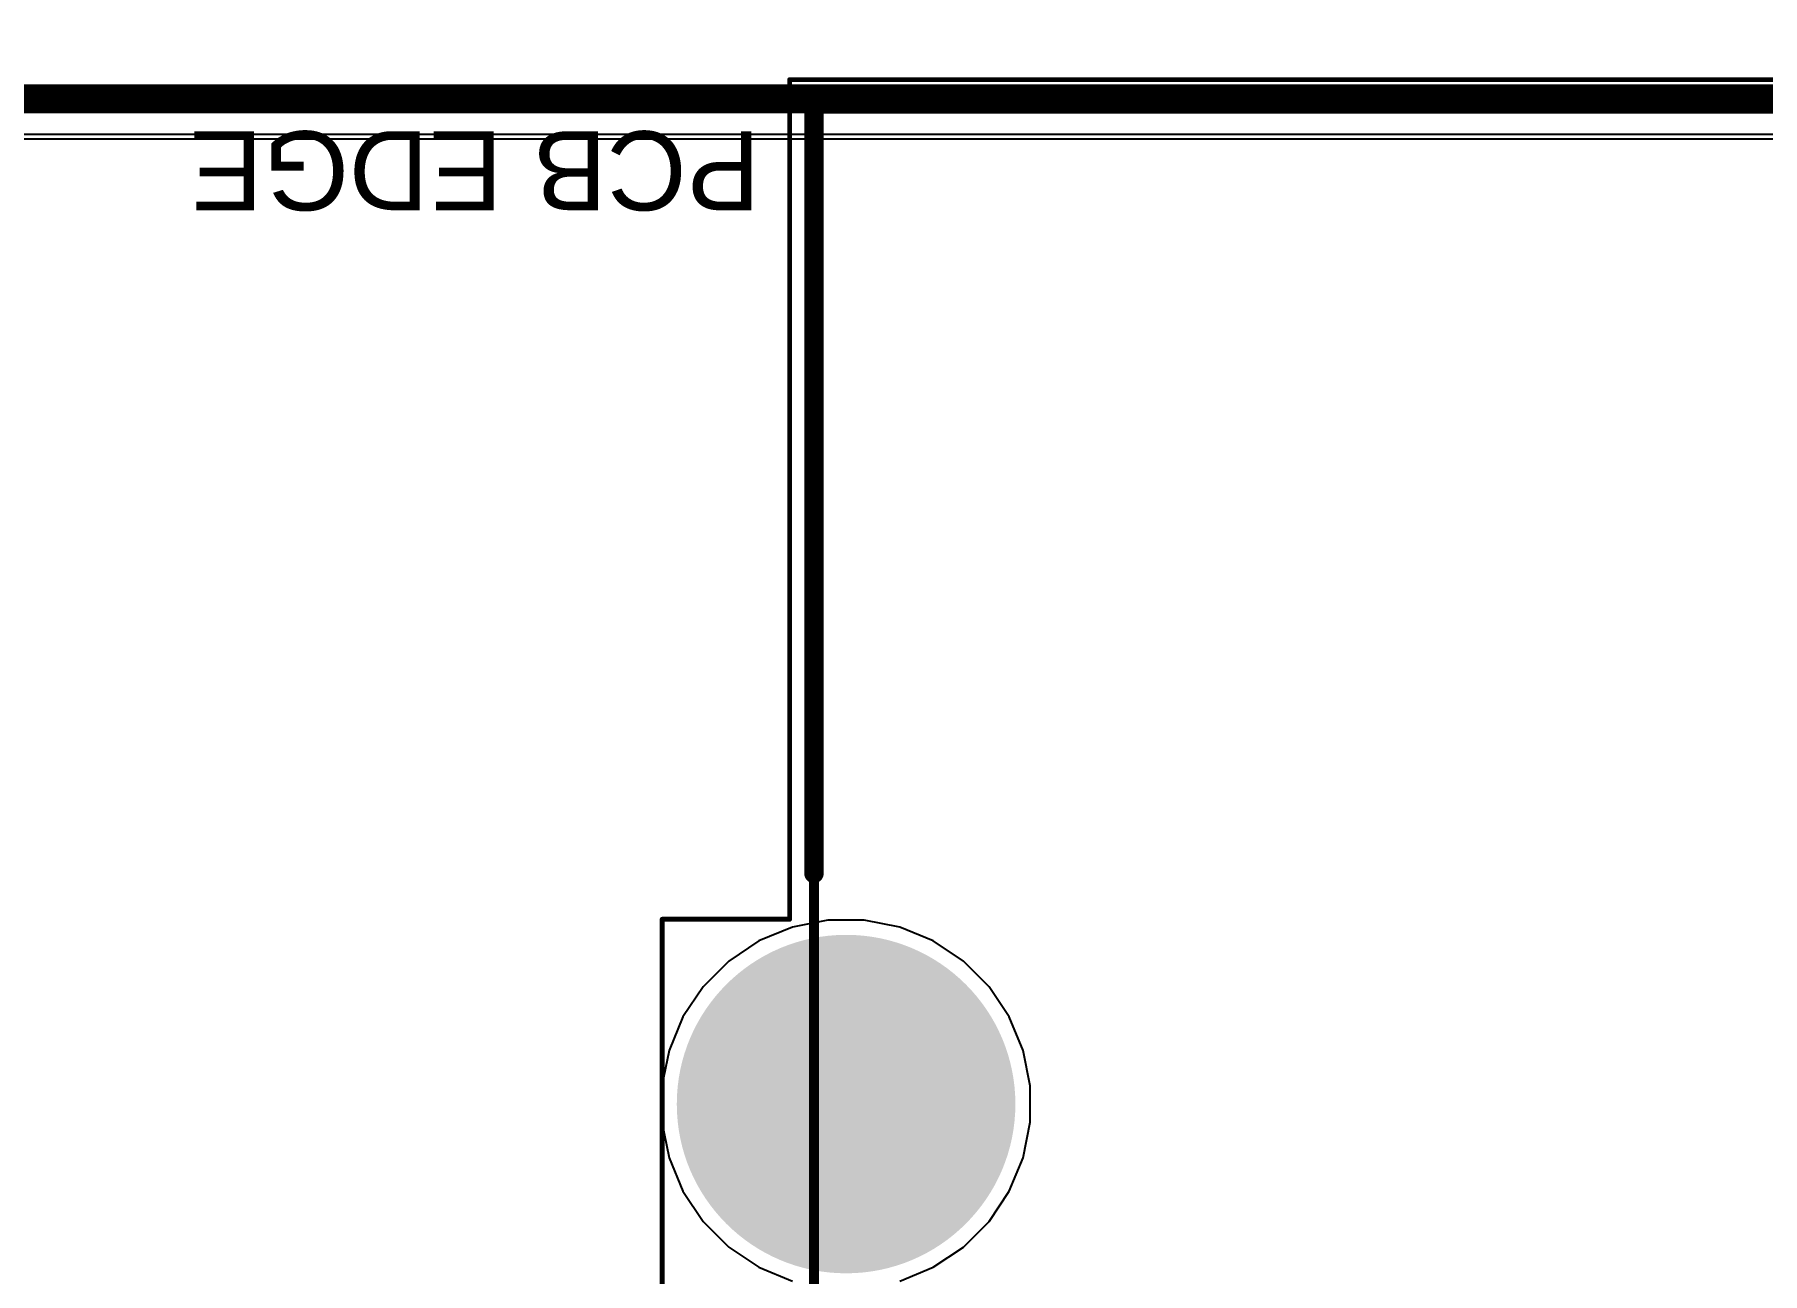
# Model space of a CAD drawing. Header units: inches. Extents: x 0.02 to 6.01, y 0.01 to 5.6.
# Drawn here: x 2.412 to 3.111, y 4.476 to 4.978 of the extents above; entities that cross this region are included whole.
import ezdxf

# ---------------------------------------------------------------- set-up
doc = ezdxf.new("R2010")
doc.units = ezdxf.units.IN
doc.header["$MEASUREMENT"] = 0
for name, color, linetype in [('Bottom Layer', 5, 'Continuous'), ('Bottom Solder', 6, 'Continuous'), ('Mechanical 13', 56, 'Continuous'), ('Mechanical 15', 56, 'Continuous'), ('Multi-Layer', 9, 'Continuous'), ('Pad Holes', 156, 'Continuous'), ('Top Layer', 1, 'Continuous'), ('Top Overlay', 2, 'Continuous'), ('Top Solder', 216, 'Continuous')]:
    doc.layers.add(name, color=color, linetype=linetype)
doc.styles.add('Arial', font='', dxfattribs={"height": 0.2})
doc.styles.get('Arial').set_extended_font_data('Arial')

# ---------------------------------------------------------------- blocks, each defined once
blk = doc.blocks.new('GCT_USB1130_15_A_REVA_37')
at = {"layer": 'Bottom Layer'}
h = blk.add_hatch(color=5, dxfattribs=at)
edge = h.paths.add_edge_path()
edge.add_arc((0.25866, 0), 0.06449, 0, 360)
at = {"layer": 'Bottom Solder'}
h = blk.add_hatch(color=6, dxfattribs=at)
edge = h.paths.add_edge_path()
edge.add_arc((0.25866, 0), 0.06849, 0, 360)
at = {"layer": 'Multi-Layer'}
h = blk.add_hatch(color=9, dxfattribs=at)
edge = h.paths.add_edge_path()
edge.add_arc((0.25866, 0), 0.06449, 0, 360)
at = {"layer": 'Pad Holes'}
h = blk.add_hatch(color=7, dxfattribs=at)
edge = h.paths.add_edge_path()
edge.add_arc((0.25866, 0), 0.04449, 0, 360)
at = {"layer": 'Top Layer'}
h = blk.add_hatch(color=1, dxfattribs=at)
edge = h.paths.add_edge_path()
edge.add_arc((0.25866, 0), 0.06449, 0, 360)
at = {"layer": 'Top Solder'}
h = blk.add_hatch(color=216, dxfattribs=at)
edge = h.paths.add_edge_path()
edge.add_arc((0.25866, 0), 0.06849, 0, 360)
at = {"layer": 'Mechanical 13'}
for points in [[(0.27165, 0.15276, 0.00394, 0.00394, 0), (0.27165, -0.40472, 0.00394, 0.00394, 0)], [(0.27165, -0.40472, 0.00394, 0.00394, 0), (-0.27165, -0.40472, 0.00394, 0.00394, 0)], [(0.5248, -0.40472, 0.00394, 0.00394, 0), (0.27165, -0.40472, 0.00394, 0.00394, 0)]]:
    blk.add_lwpolyline(points, format="xyseb", dxfattribs=at)
for points in [[(0.27067, -0.40472, 0.00197, 0.00197, 1), (0.27264, -0.40472, 0.00197, 0.00197, 1)], [(0.27067, -0.40472, 0.00197, 0.00197, 1), (0.27264, -0.40472, 0.00197, 0.00197, 1)], [(0.27067, -0.40472, 0.00197, 0.00197, 1), (0.27264, -0.40472, 0.00197, 0.00197, 1)], [(0.52382, -0.40472, 0.00197, 0.00197, 1), (0.52579, -0.40472, 0.00197, 0.00197, 1)]]:
    blk.add_lwpolyline(points, format="xyseb", close=True, dxfattribs=at)
at = {"layer": 'Mechanical 15'}
for points in [[(0.33307, 0.0748, 0.00197, 0.00197, 0), (0.33307, -0.0748, 0.00197, 0.00197, 0)], [(0.33307, -0.0748, 0.00197, 0.00197, 0), (0.2815, -0.0748, 0.00197, 0.00197, 0)], [(0.2815, -0.0748, 0.00197, 0.00197, 0), (0.2815, -0.41457, 0.00197, 0.00197, 0)], [(0.2815, -0.41457, 0.00197, 0.00197, 0), (-0.2815, -0.41457, 0.00197, 0.00197, 0)]]:
    blk.add_lwpolyline(points, format="xyseb", dxfattribs=at)
for points in [[(0.281, -0.0748, 0.000984, 0.000984, 1), (0.28199, -0.0748, 0.000984, 0.000984, 1)], [(0.281, -0.0748, 0.000984, 0.000984, 1), (0.28199, -0.0748, 0.000984, 0.000984, 1)], [(0.33258, -0.0748, 0.000984, 0.000984, 1), (0.33356, -0.0748, 0.000984, 0.000984, 1)], [(0.33258, -0.0748, 0.000984, 0.000984, 1), (0.33356, -0.0748, 0.000984, 0.000984, 1)], [(0.281, -0.41457, 0.000984, 0.000984, 1), (0.28199, -0.41457, 0.000984, 0.000984, 1)], [(0.281, -0.41457, 0.000984, 0.000984, 1), (0.28199, -0.41457, 0.000984, 0.000984, 1)]]:
    blk.add_lwpolyline(points, format="xyseb", close=True, dxfattribs=at)
at = {"layer": 'Top Overlay'}
for points in [[(0.27165, -0.09331, 0.00787, 0.00787, 0), (0.27165, -0.40472, 0.00787, 0.00787, 0)], [(0.27165, -0.40472, 0.00787, 0.00787, 0), (-0.27165, -0.40472, 0.00787, 0.00787, 0)]]:
    blk.add_lwpolyline(points, format="xyseb", dxfattribs=at)
for points in [[(0.26969, -0.09331, 0.00394, 0.00394, 1), (0.27362, -0.09331, 0.00394, 0.00394, 1)], [(0.26969, -0.40472, 0.00394, 0.00394, 1), (0.27362, -0.40472, 0.00394, 0.00394, 1)], [(0.26969, -0.40472, 0.00394, 0.00394, 1), (0.27362, -0.40472, 0.00394, 0.00394, 1)]]:
    blk.add_lwpolyline(points, format="xyseb", close=True, dxfattribs=at)
at = {"layer": 'Mechanical 13', "style": 'Arial'}
blk.add_text('PCB EDGE', height=0.032, dxfattribs=at).set_placement((0.29331, -0.3937))

msp = doc.modelspace()

# ---------------------------------------------------------------- linework, layer by layer
at = {"layer": 'Bottom Layer'}
for p, q in [((1.50278, 4.93745), (4.50278, 4.93745)), ((2.71824, 4.61663), (2.70468, 4.61101)), ((2.73263, 4.61949), (2.71824, 4.61663)), ((2.7473, 4.61949), (2.73263, 4.61949)), ((2.76169, 4.61663), (2.7473, 4.61949)), ((2.77525, 4.61101), (2.76169, 4.61663)), ((2.70468, 4.61101), (2.69248, 4.60286)), ((2.78745, 4.60286), (2.77525, 4.61101)), ((2.69248, 4.60286), (2.68211, 4.59248)), ((2.79782, 4.59248), (2.78745, 4.60286)), ((2.68211, 4.59248), (2.67395, 4.58028)), ((2.80598, 4.58028), (2.79782, 4.59248)), ((2.67395, 4.58028), (2.66834, 4.56673)), ((2.81159, 4.56673), (2.80598, 4.58028)), ((2.66834, 4.56673), (2.66548, 4.55234)), ((2.81445, 4.55234), (2.81159, 4.56673)), ((2.66548, 4.55234), (2.66548, 4.53766)), ((2.81445, 4.53766), (2.81445, 4.55234)), ((2.66548, 4.53766), (2.66834, 4.52327)), ((2.81159, 4.52327), (2.81445, 4.53766)), ((2.66834, 4.52327), (2.67395, 4.50972)), ((2.80598, 4.50972), (2.81159, 4.52327)), ((2.67395, 4.50972), (2.68211, 4.49752)), ((2.79782, 4.49752), (2.80598, 4.50972)), ((2.68211, 4.49752), (2.69248, 4.48714)), ((2.78745, 4.48714), (2.79782, 4.49752)), ((2.69248, 4.48714), (2.70468, 4.47899)), ((2.77525, 4.47899), (2.78745, 4.48714)), ((2.70468, 4.47899), (2.71824, 4.47337)), ((2.76169, 4.47337), (2.77525, 4.47899))]:
    msp.add_line(p, q, dxfattribs=at)
for points in [[(4.54993, 5.5954, 0.01, 0.01, -0.760418), (3.00371, 0.01993, 0.01, 0.01, 0)], [(1.50278, 4.95274, 0.01, 0.01, 0), (4.50278, 4.95274, 0.01, 0.01, 0)]]:
    msp.add_lwpolyline(points, format="xyseb", dxfattribs=at)
at = {"layer": 'Top Layer'}
for p, q in [((1.50094, 4.93564), (4.50094, 4.93564)), ((2.71824, 4.61663), (2.70468, 4.61101)), ((2.73263, 4.61949), (2.71824, 4.61663)), ((2.7473, 4.61949), (2.73263, 4.61949)), ((2.76169, 4.61663), (2.7473, 4.61949)), ((2.77525, 4.61101), (2.76169, 4.61663)), ((2.70468, 4.61101), (2.69248, 4.60286)), ((2.78745, 4.60286), (2.77525, 4.61101)), ((2.69248, 4.60286), (2.68211, 4.59248)), ((2.79782, 4.59248), (2.78745, 4.60286)), ((2.68211, 4.59248), (2.67395, 4.58028)), ((2.80598, 4.58028), (2.79782, 4.59248)), ((2.67395, 4.58028), (2.66834, 4.56673)), ((2.81159, 4.56673), (2.80598, 4.58028)), ((2.66834, 4.56673), (2.66548, 4.55234)), ((2.81445, 4.55234), (2.81159, 4.56673)), ((2.66548, 4.55234), (2.66548, 4.53766)), ((2.81445, 4.53766), (2.81445, 4.55234)), ((2.66548, 4.53766), (2.66834, 4.52327)), ((2.81159, 4.52327), (2.81445, 4.53766)), ((2.66834, 4.52327), (2.67395, 4.50972)), ((2.80598, 4.50972), (2.81159, 4.52327)), ((2.67395, 4.50972), (2.68211, 4.49752)), ((2.79782, 4.49752), (2.80598, 4.50972)), ((2.68211, 4.49752), (2.69248, 4.48714)), ((2.78745, 4.48714), (2.79782, 4.49752)), ((2.69248, 4.48714), (2.70468, 4.47899)), ((2.77525, 4.47899), (2.78745, 4.48714)), ((2.70468, 4.47899), (2.71824, 4.47337)), ((2.76169, 4.47337), (2.77525, 4.47899))]:
    msp.add_line(p, q, dxfattribs=at)
for points in [[(4.54809, 5.5936, 0.01, 0.01, -0.760418), (3.00187, 0.01813, 0.01, 0.01, 0)], [(1.50094, 4.95094, 0.01, 0.01, 0), (4.50094, 4.95094, 0.01, 0.01, 0)]]:
    msp.add_lwpolyline(points, format="xyseb", dxfattribs=at)

# ---------------------------------------------------------------- block references
at = {"rotation": 180}
msp.add_blockref('GCT_USB1130_15_A_REVA_37', (2.99863, 4.545), dxfattribs=at)

doc.saveas('drawing.dxf')
